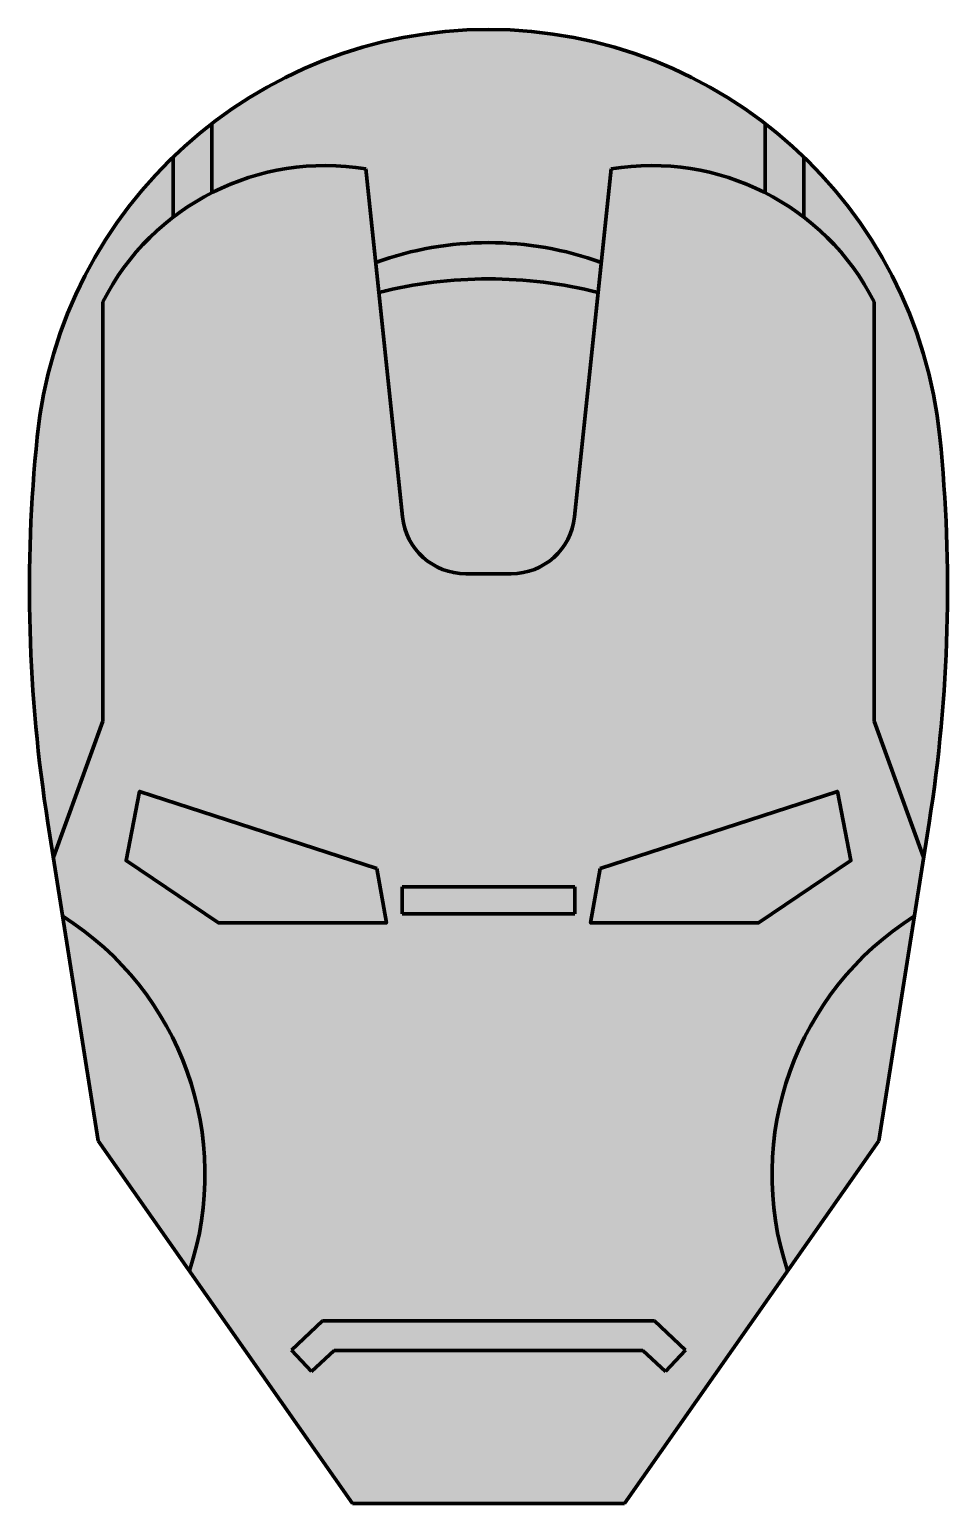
# Model space of a CAD drawing. Header units: millimetres. Extents: x 360 to 764, y 101 to 751.
import ezdxf

# ---------------------------------------------------------------- set-up
doc = ezdxf.new("R2010")
doc.units = ezdxf.units.MM

msp = doc.modelspace()

# ---------------------------------------------------------------- hatches: boundary and pattern name
at = {"true_color": 0xf8f6b0}
h = msp.add_hatch(color=51, dxfattribs=at)
h.dxf.hatch_style = 1
h.paths.add_polyline_path([(761.1, 571.7, 0.177061), (701.13, 695.26), (701.13, 668.7, -0.111567), (732.13, 631.42), (732.13, 446.46), (753.97, 386.47), (756.37, 401.65, 0.06471)])
h.paths.add_polyline_path([(749.85, 360.47, 0.344014), (693.97, 204.05), (734.17, 261.46)])
h.paths.add_polyline_path([(374.42, 360.47), (390.1, 261.46), (430.3, 204.05, 0.344014)])
h.paths.add_polyline_path([(392.13, 631.42, -0.111567), (423.13, 668.7), (423.13, 695.26, 0.177061), (363.16, 571.7, 0.06471), (367.9, 401.65), (370.3, 386.47), (392.13, 446.46)])
h.paths.add_polyline_path([(684.13, 709.94, 0.340326), (440.13, 709.94), (440.13, 679.44, -0.160383), (508.12, 689.98), (512.45, 648.74, -0.175368), (611.81, 648.74), (616.15, 689.98, -0.160383), (684.13, 679.44)])
h.paths.add_polyline_path([(610.42, 635.54, 0.122542), (513.84, 635.54), (524.25, 536.53, 0.383864), (552.09, 511.46), (562.13, 511.46), (572.17, 511.46, 0.383864), (600.02, 536.53)])
at = {"true_color": 0xbcdcf1}
h = msp.add_hatch(color=254, dxfattribs=at)
h.dxf.hatch_style = 1
h.paths.add_polyline_path([(684.13, 709.94, 0.340326), (440.13, 709.94), (440.13, 679.44, -0.160383), (508.12, 689.98), (512.45, 648.74, -0.175368), (611.81, 648.74), (616.15, 689.98, -0.160383), (684.13, 679.44)])
h.paths.add_polyline_path([(610.42, 635.54, 0.122542), (513.84, 635.54), (524.25, 536.53, 0.383864), (552.09, 511.46), (562.13, 511.46), (572.17, 511.46, 0.383864), (600.02, 536.53)])
h.paths.add_polyline_path([(761.1, 571.7, 0.177061), (701.13, 695.26), (701.13, 668.7, -0.111567), (732.13, 631.42), (732.13, 446.46), (753.97, 386.47), (756.37, 401.65, 0.06471)])
h.paths.add_polyline_path([(392.13, 631.42, -0.111567), (423.13, 668.7), (423.13, 695.26, 0.177061), (363.16, 571.7, 0.06471), (367.9, 401.65), (370.3, 386.47), (392.13, 446.46)])
at = {"true_color": 0xf5ed75}
h = msp.add_hatch(color=41, dxfattribs=at)
h.dxf.hatch_style = 1
h.paths.add_polyline_path([(392.13, 631.42, -0.111567), (423.13, 668.7), (423.13, 695.26, 0.177061), (363.16, 571.7, 0.06471), (367.9, 401.65), (370.3, 386.47), (392.13, 446.46)])
h.paths.add_polyline_path([(374.42, 360.47), (390.1, 261.46), (430.3, 204.05, 0.344014)])
h.paths.add_polyline_path([(749.85, 360.47, 0.344014), (693.97, 204.05), (734.17, 261.46)])
h.paths.add_polyline_path([(761.1, 571.7, 0.177061), (701.13, 695.26), (701.13, 668.7, -0.111567), (732.13, 631.42), (732.13, 446.46), (753.97, 386.47), (756.37, 401.65, 0.06471)])
h.paths.add_polyline_path([(610.42, 635.54, 0.122542), (513.84, 635.54), (524.25, 536.53, 0.383864), (552.09, 511.46), (562.13, 511.46), (572.17, 511.46, 0.383864), (600.02, 536.53)])
h.paths.add_polyline_path([(684.13, 709.94, 0.340326), (440.13, 709.94), (440.13, 679.44, -0.160383), (508.12, 689.98), (512.45, 648.74, -0.175368), (611.81, 648.74), (616.15, 689.98, -0.160383), (684.13, 679.44)])
at = {"true_color": 0x240f8a}
h = msp.add_hatch(color=186, dxfattribs=at)
h.dxf.hatch_style = 1
h.paths.add_polyline_path([(512.45, 648.74), (513.84, 635.54, -0.122542), (610.42, 635.54), (611.81, 648.74, 0.175368)])
h.paths.add_polyline_path([(701.13, 695.26, 0.028097), (684.13, 709.94), (684.13, 679.44, -0.045795), (701.13, 668.7)])
h.paths.add_polyline_path([(440.13, 709.94, 0.028097), (423.13, 695.26), (423.13, 668.7, -0.045795), (440.13, 679.44)])
at = {"lineweight": 200, "true_color": 0x000000}
h = msp.add_hatch(color=18, dxfattribs=at)
h.dxf.hatch_style = 1
h.paths.add_polyline_path([(732.13, 631.42, 0.326845), (616.15, 689.98), (600.02, 536.53, -0.383864), (572.17, 511.46), (562.13, 511.46), (562.13, 373.46), (600.13, 373.46), (600.13, 361.46), (562.13, 361.46), (562.13, 181.96), (635.25, 181.96), (649, 169.14), (640.13, 159.63), (630.13, 168.96), (562.13, 168.96), (562.13, 101.46), (622.13, 101.46), (693.97, 204.05, -0.344014), (749.85, 360.47), (753.97, 386.47), (732.13, 446.46)])
h.paths.add_polyline_path([(715.97, 415.46), (721.9, 384.96), (681.13, 357.46), (607.13, 357.46), (611.37, 381.47)], flags=16)
h.paths.add_polyline_path([(562.13, 511.46), (552.09, 511.46, -0.383864), (524.25, 536.53), (508.12, 689.98, 0.326845), (392.13, 631.42), (392.13, 446.46), (370.3, 386.47), (374.42, 360.47, -0.344014), (430.3, 204.05), (502.13, 101.46), (562.13, 101.46), (562.13, 168.96), (494.13, 168.96), (484.13, 159.63), (475.27, 169.14), (489.01, 181.96), (562.13, 181.96), (562.13, 361.46), (524.13, 361.46), (524.13, 373.46), (562.13, 373.46)])
h.paths.add_polyline_path([(512.9, 381.47), (517.13, 357.46), (443.13, 357.46), (402.36, 384.96), (408.29, 415.46)], flags=16)
at = {"lineweight": 200, "true_color": 0x81c1e9}
h = msp.add_hatch(color=151, dxfattribs=at)
h.dxf.hatch_style = 1
h.paths.add_polyline_path([(562.13, 511.46), (552.09, 511.46, -0.383864), (524.25, 536.53), (508.12, 689.98, 0.326845), (392.13, 631.42), (392.13, 446.46), (370.3, 386.47), (374.42, 360.47, -0.344014), (430.3, 204.05), (502.13, 101.46), (562.13, 101.46), (562.13, 168.96), (494.13, 168.96), (484.13, 159.63), (475.27, 169.14), (489.01, 181.96), (562.13, 181.96), (562.13, 361.46), (524.13, 361.46), (524.13, 373.46), (562.13, 373.46)])
h.paths.add_polyline_path([(512.9, 381.47), (517.13, 357.46), (443.13, 357.46), (402.36, 384.96), (408.29, 415.46)], flags=16)
h.paths.add_polyline_path([(732.13, 631.42, 0.326845), (616.15, 689.98), (600.02, 536.53, -0.383864), (572.17, 511.46), (562.13, 511.46), (562.13, 373.46), (600.13, 373.46), (600.13, 361.46), (562.13, 361.46), (562.13, 181.96), (635.25, 181.96), (649, 169.14), (640.13, 159.63), (630.13, 168.96), (562.13, 168.96), (562.13, 101.46), (622.13, 101.46), (693.97, 204.05, -0.344014), (749.85, 360.47), (753.97, 386.47), (732.13, 446.46)])
h.paths.add_polyline_path([(715.97, 415.46), (721.9, 384.96), (681.13, 357.46), (607.13, 357.46), (611.37, 381.47)], flags=16)
at = {"lineweight": 200, "true_color": 0x585fdf}
h = msp.add_hatch(color=173, dxfattribs=at)
h.dxf.hatch_style = 1
h.paths.add_polyline_path([(721.9, 384.96), (715.97, 415.46), (611.37, 381.47), (607.13, 357.46), (681.13, 357.46)])
h.paths.add_polyline_path([(408.29, 415.46), (402.36, 384.96), (443.13, 357.46), (517.13, 357.46), (512.9, 381.47)])
h = msp.add_hatch(color=173, dxfattribs=at)
h.dxf.hatch_style = 1
h.paths.add_polyline_path([(408.29, 415.46), (402.36, 384.96), (443.13, 357.46), (517.13, 357.46), (512.9, 381.47)])
h.paths.add_polyline_path([(721.9, 384.96), (715.97, 415.46), (611.37, 381.47), (607.13, 357.46), (681.13, 357.46)])
at = {"true_color": 0xd70909}
h = msp.add_hatch(color=12, dxfattribs=at)
h.dxf.hatch_style = 1
h.paths.add_polyline_path([(562.13, 181.96), (489.01, 181.96), (475.27, 169.14), (484.13, 159.63), (494.13, 168.96), (562.13, 168.96)])
h.paths.add_polyline_path([(635.25, 181.96), (562.13, 181.96), (562.13, 168.96), (630.13, 168.96), (640.13, 159.63), (649, 169.14)])
h.paths.add_polyline_path([(562.13, 373.46), (524.13, 373.46), (524.13, 361.46), (562.13, 361.46)])
h.paths.add_polyline_path([(600.13, 373.46), (562.13, 373.46), (562.13, 361.46), (600.13, 361.46)])
at = {"true_color": 0x77c0b5}
h = msp.add_hatch(color=123, dxfattribs=at)
h.dxf.hatch_style = 1
h.paths.add_polyline_path([(562.13, 373.46), (524.13, 373.46), (524.13, 361.46), (562.13, 361.46)])
h.paths.add_polyline_path([(600.13, 373.46), (562.13, 373.46), (562.13, 361.46), (600.13, 361.46)])

# ---------------------------------------------------------------- linework, layer by layer
at = {"color": 18, "lineweight": 200, "true_color": 0x000000}
for p, q in [((440.13, 679.44), (440.13, 709.94)), ((684.13, 679.44), (684.13, 709.94)), ((423.13, 668.7), (423.13, 695.26)), ((524.25, 536.53), (508.12, 689.98)), ((600.02, 536.53), (616.15, 689.98)), ((701.13, 668.7), (701.13, 695.26)), ((392.13, 446.46), (392.13, 631.42)), ((732.13, 446.46), (732.13, 631.42)), ((562.13, 511.46), (552.09, 511.46)), ((562.13, 511.46), (572.17, 511.46)), ((562.13, 511.46), (572.17, 511.46)), ((392.13, 446.46), (370.3, 386.47)), ((732.13, 446.46), (753.97, 386.47)), ((367.9, 401.65), (390.1, 261.46)), ((756.37, 401.65), (734.17, 261.46)), ((524.13, 361.46), (524.13, 373.46)), ((524.13, 373.46), (562.13, 373.46)), ((600.13, 373.46), (562.13, 373.46)), ((600.13, 361.46), (600.13, 373.46)), ((562.13, 361.46), (524.13, 361.46)), ((562.13, 361.46), (600.13, 361.46)), ((502.13, 101.46), (390.1, 261.46)), ((622.13, 101.46), (734.17, 261.46)), ((475.27, 169.14), (489.01, 181.96)), ((562.13, 181.96), (489.01, 181.96)), ((562.13, 181.96), (635.25, 181.96)), ((649, 169.14), (635.25, 181.96)), ((475.27, 169.14), (484.13, 159.63)), ((649, 169.14), (640.13, 159.63)), ((484.13, 159.63), (494.13, 168.96)), ((562.13, 168.96), (494.13, 168.96)), ((562.13, 168.96), (630.13, 168.96)), ((640.13, 159.63), (630.13, 168.96)), ((502.13, 101.46), (622.13, 101.46))]:
    msp.add_line(p, q, dxfattribs=at)
for points in [[(512.9, 381.47), (517.13, 357.46), (443.13, 357.46), (402.36, 384.96), (408.29, 415.46), (512.91, 381.46)], [(611.37, 381.47), (607.13, 357.46), (681.13, 357.46), (721.9, 384.96), (715.97, 415.46), (611.36, 381.46)]]:
    msp.add_lwpolyline(points, dxfattribs=at)
for centre, radius, start, end in [((562.13, 551.46), 200, 5.80972, 174.19028), ((490.13, 581.46), 110, 80.58892, 152.98771), ((634.13, 581.46), 110, 27.01229, 99.41108), ((562.13, 511.46), 146, 70.10663, 109.89337), ((562.13, 441.46), 200, 76.0274, 103.9726), ((1019.77, 504.89), 660, 174.19028, 189), ((104.5, 504.89), 660, 351, 5.80972), ((552.09, 539.46), 28, 186, 270), ((572.17, 539.46), 28, 270, 354), ((302.13, 246.46), 135, 341.6907, 57.62648), ((822.13, 246.46), 135, 122.37352, 198.3093)]:
    msp.add_arc(centre, radius, start, end, dxfattribs=at)

doc.saveas('drawing.dxf')
